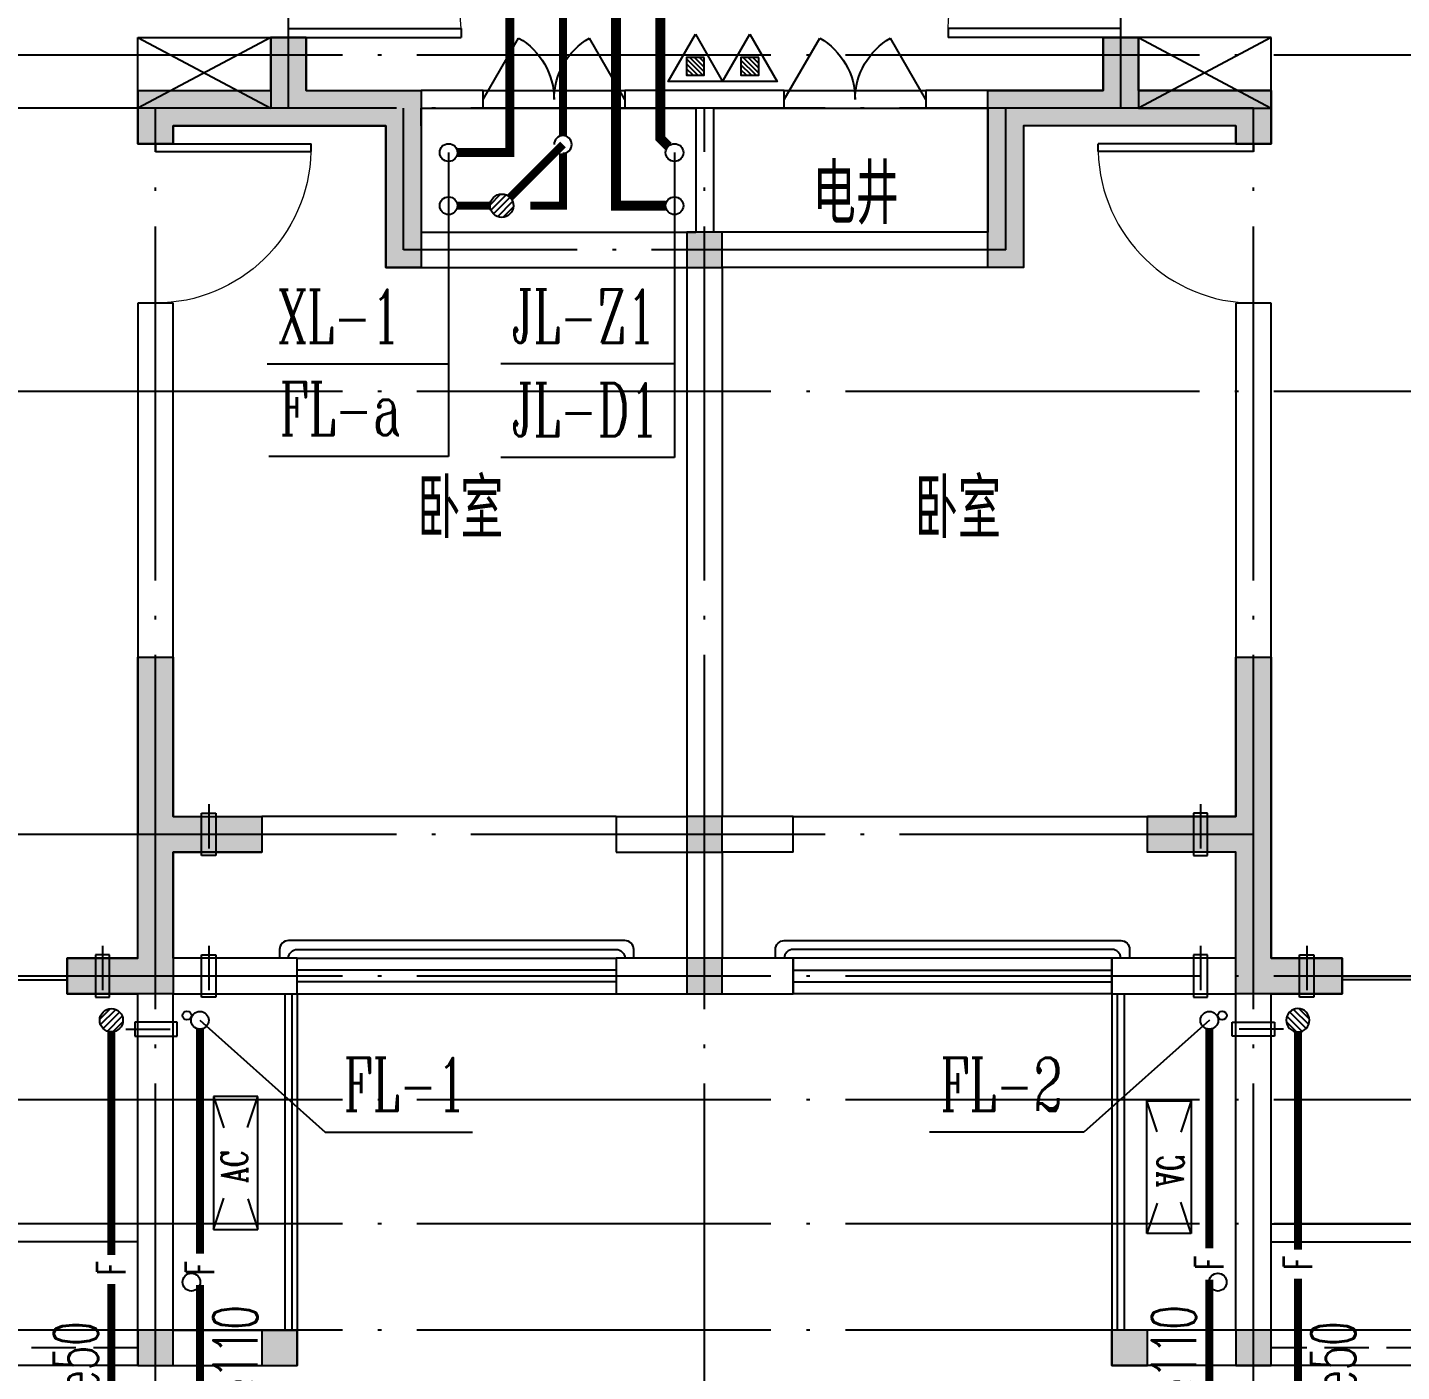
# Model space of a CAD drawing. Extents: x -287580 to -53108, y -522338 to -82629.
# Drawn here: x -245232 to -237474, y -347049 to -339459 of the extents above; entities that cross this region are included whole.
import ezdxf

# ---------------------------------------------------------------- set-up
doc = ezdxf.new("R2010")
doc.units = 0
doc.header["$LTSCALE"] = 1000
doc.header["$MEASUREMENT"] = 0
for name, pattern in [('__DASH', [0.35, 0.25, -0.1]), ('CONTINOUS', [0]), ('DASH', [0.35, 0.25, -0.1]), ('DOTE', [2.42, 2, -0.2, 0.02, -0.2])]:
    doc.linetypes.add(name, pattern=pattern)
for name, color, linetype in [('AXIS', 3, 'Continuous'), ('DIM_废水', 3, 'Continuous'), ('DIM_消防', 3, 'Continuous'), ('DIM_给水', 3, 'Continuous'), ('DOTE', 99, 'Continuous'), ('EQUIP_地漏', 7, 'Continuous'), ('EQUIP_消防', 1, 'Continuous'), ('kan', 146, 'Continuous'), ('KTIAO', 124, 'Continuous'), ('PIPE-废水', 31, 'Continuous'), ('PIPE-消防', 1, 'Continuous'), ('PIPE-给水', 3, 'Continuous'), ('PUB_TEXT', 7, 'Continuous'), ('TEXT_废水', 4, 'Continuous'), ('VPIPE-废水', 31, 'Continuous'), ('VPIPE-消防', 1, 'Continuous'), ('VPIPE-给水', 3, 'Continuous'), ('WALL', 9, 'Continuous'), ('WINDOW', 99, 'Continuous'), ('冷凝水管', 6, 'Continuous'), ('填充', 8, 'Continuous'), ('家具', 187, 'Continuous'), ('栏杆', 169, 'Continuous'), ('空调、空调洞', 66, 'Continuous'), ('表格', 157, 'Continuous')]:
    doc.layers.add(name, color=color, linetype=linetype)
doc.layers.add('RENDERING', color=125, linetype='Continuous', lineweight=13)
doc.styles.add('_ROMANC', font='romanc__.ttf', dxfattribs={"width": 0.700005})
doc.styles.add('_TWT_PIPEDN', font='SIMPLEX', dxfattribs={"width": 0.8, "height": 2.5, "bigfont": 'HZTXT'})
doc.styles.add('_TWT_PIPETEXT', font='SIMPLEX', dxfattribs={"width": 0.8, "height": 1.6, "bigfont": 'HZTXT'})
doc.styles.add('_TWT_SERIAL', font='COMPLEX', dxfattribs={"width": 0.8, "height": 3, "bigfont": 'HZTXT'})
doc.styles.add('DIM_FONT', font='simplex_.ttf', dxfattribs={"width": 0.7, "bigfont": 'GBCBIG'})
doc.styles.get("Standard").update_dxf_attribs({"font": 'gbenor.shx', "bigfont": 'gbcbig.shx'})

# ---------------------------------------------------------------- blocks, each defined once
blk = doc.blocks.new('90304092557924')
at = {"layer": 'KTIAO', "color": 99}
for p, q in [((-375, 125), (-198.2, 66.1)), ((-375, 125), (-375, -125)), ((375, 125), (-375, 125)), ((375, 125), (198.2, 66.1)), ((375, -125), (375, 125)), ((-202.8, -67.6), (-375, -125)), ((200.5, -66.8), (375, -125)), ((-375, -125), (375, -125))]:
    blk.add_line(p, q, dxfattribs=at)
at = {"layer": 'KTIAO', "color": 99, "style": '_ROMANC', "width": 0.7}
blk.add_text('AC', height=148.6, dxfattribs=at).set_placement((-112.6, -66.3))
at = {"layer": 'KTIAO', "color": 99, "style": 'DIM_FONT', "oblique": 0, "width": 0.6, "flags": 9}
for tag in ['XSIZE', 'YSIZE']:
    blk.add_attdef(tag, (-375, -125), '', height=0.5, dxfattribs=at)
blk = doc.blocks.new('A$C06D6341B')
at = {"layer": '空调、空调洞', "linetype": 'DASH'}
for p, q in [((40, 0), (40, 340)), ((80, 290), (0, 290)), ((0, 290), (0, 50)), ((80, 50), (80, 290)), ((0, 50), (80, 50))]:
    blk.add_line(p, q, dxfattribs=at)
blk = doc.blocks.new('A$C38123D1C')
at = {"layer": '填充'}
for points in [[(14900, 6400), (15100, 6400), (15100, 6200), (14900, 6200)], [(14900, 3100), (15100, 3100), (15100, 2900), (14900, 2900)], [(14900, 2300), (15100, 2300), (15100, 2100), (14900, 2100)], [(11800, 200), (12000, 200), (12000, 0), (11800, 0)], [(12500, 200), (12700, 200), (12700, 0), (12500, 0)], [(17300, 200), (17500, 200), (17500, 0), (17300, 0)], [(18000, 200), (18200, 200), (18200, 0), (18000, 0)]]:
    blk.add_hatch(color=256, dxfattribs=at).paths.add_polyline_path(points)
at = {"color": 6}
for points in [[(14900, 6400), (15100, 6400), (15100, 6200), (14900, 6200)], [(14900, 3100), (15100, 3100), (15100, 2900), (14900, 2900)], [(14900, 2300), (15100, 2300), (15100, 2100), (14900, 2100)], [(11800, 200), (12000, 200), (12000, 0), (11800, 0)], [(12500, 200), (12700, 200), (12700, 0), (12500, 0)], [(17300, 200), (17500, 200), (17500, 0), (17300, 0)], [(18000, 200), (18200, 200), (18200, 0), (18000, 0)]]:
    blk.add_lwpolyline(points, close=True, dxfattribs=at)
blk = doc.blocks.new('A$C21740D1F')
at = {"layer": '填充'}
h = blk.add_hatch(color=256, dxfattribs=at)
h.dxf.hatch_style = 1
h.paths.add_polyline_path([(48600, 16200), (48600, 15800), (49000, 15800), (49000, 16200)])
h.paths.add_polyline_path([(41200, 16200), (41200, 15800), (41600, 15800), (41600, 16200)])
h.paths.add_polyline_path([(18900, 15800), (18900, 16200), (18500, 16200), (18500, 15800)])
h.paths.add_polyline_path([(11500, 15800), (11500, 16200), (11100, 16200), (11100, 15800)])
h.paths.add_polyline_path([(57500, 3700), (57500, 3300), (57900, 3300), (57900, 3700)])
h.paths.add_polyline_path([(48600, 14100), (48600, 13700), (49000, 13700), (49000, 14100)])
h.paths.add_polyline_path([(44000, 14100), (44000, 13700), (44400, 13700), (44400, 14100)])
h.paths.add_polyline_path([(41200, 14100), (41200, 13700), (41600, 13700), (41600, 14100)])
h.paths.add_polyline_path([(32300, 3700), (32300, 3300), (32700, 3300), (32700, 3700)])
h.paths.add_polyline_path([(27800, 3300), (27800, 3700), (27400, 3700), (27400, 3300)])
h.paths.add_polyline_path([(18900, 13700), (18900, 14100), (18500, 14100), (18500, 13700)])
h.paths.add_polyline_path([(16100, 13700), (16100, 14100), (15700, 14100), (15700, 13700)])
h.paths.add_polyline_path([(11500, 13700), (11500, 14100), (11100, 14100), (11100, 13700)])
h.paths.add_polyline_path([(2600, 3300), (2600, 3700), (2200, 3700), (2200, 3300)])
h.paths.add_polyline_path([(47550, 10300), (47550, 8200.1), (47350, 8200.1), (47350, 10500), (47900, 10500), (47900, 10300)])
h.paths.add_polyline_path([(12750, 10500), (12750, 8200.1), (12550, 8200.1), (12550, 10300), (12200, 10300), (12200, 10500)])
h.paths.add_polyline_path([(7800, 0), (7300, 0), (7300, 2500), (7500, 2500), (7500, 200), (7800, 200)])
h.paths.add_polyline_path([(22700, 0), (22200, 0), (22200, 200), (22500, 200), (22500, 2500), (22700, 2500)])
h.paths.add_polyline_path([(37900, 0), (37400, 0), (37400, 2500), (37600, 2500), (37600, 200), (37900, 200)])
h.paths.add_polyline_path([(52800, 0), (52300, 0), (52300, 200), (52600, 200), (52600, 2500), (52800, 2500)])
h.paths.add_polyline_path([(56200, 0), (55550, 0), (55550, 200), (56000, 200), (56000, 2100), (56200, 2100)])
h.paths.add_polyline_path([(34650, 0), (34000, 0), (34000, 2100), (34200, 2100), (34200, 200), (34650, 200)])
h.paths.add_polyline_path([(26100, 0), (25450, 0), (25450, 200), (25900, 200), (25900, 2100), (26100, 2100)])
h.paths.add_polyline_path([(4550, 0), (3900, 0), (3900, 2100), (4100, 2100), (4100, 200), (4550, 200)])
h.paths.add_polyline_path([(500, 6500), (200, 6500), (200, 5000), (0, 5000), (0, 6700), (500, 6700)])
h.paths.add_polyline_path([(59900, 6500), (59600, 6500), (59600, 6700), (60100, 6700), (60100, 5000), (59900, 5000)])
h.paths.add_polyline_path([(60100, 1695), (60100, 0), (59400, 0), (59400, 200), (59900, 200), (59900, 1695)])
h.paths.add_polyline_path([(52800, 9800), (52800, 6700), (53350, 6700), (53350, 6500), (52600, 6500), (52600, 9800), (52600, 10300), (52300, 10300), (52300, 10500), (52800, 10500), (52800, 10000), (53150, 10000), (53150, 9800)])
h.paths.add_polyline_path([(37600, 10300), (37600, 9800), (37600, 6500), (36850, 6500), (36850, 6700), (37400, 6700), (37400, 9800), (37050, 9800), (37050, 10000), (37400, 10000), (37400, 10500), (37900, 10500), (37900, 10300)])
h.paths.add_polyline_path([(22700, 10500), (22700, 10000), (23050, 10000), (23050, 9800), (22700, 9800), (22700, 6700), (23250, 6700), (23250, 6500), (22500, 6500), (22500, 9800), (22500, 10300), (22200, 10300), (22200, 10500)])
h.paths.add_polyline_path([(7500, 9800), (7500, 6500), (6750, 6500), (6750, 6700), (7300, 6700), (7300, 9800), (6950, 9800), (6950, 10000), (7300, 10000), (7300, 10500), (7800, 10500), (7800, 10300), (7500, 10300)])
h.paths.add_polyline_path([(17250, 10300), (15450, 10300), (15450, 8900), (15250, 8900), (15250, 10500), (17450, 10500), (17450, 9900), (17250, 9900)])
h.paths.add_polyline_path([(42850, 10300), (42850, 9900), (42650, 9900), (42650, 10500), (44850, 10500), (44850, 8900), (44650, 8900), (44650, 10300)])
h.paths.add_polyline_path([(30000, 1800), (30000, 0), (29500, 0), (29500, 200), (29800, 200), (29800, 1800)])
h.paths.add_polyline_path([(30700, 6500), (30300, 6500), (30300, 4900), (30100, 4900), (30100, 6700), (30700, 6700)])
h.paths.add_polyline_path([(29800, 6500), (29400, 6500), (29400, 6700), (30000, 6700), (30000, 4900), (29800, 4900)])
h.paths.add_polyline_path([(30600, 0), (30100, 0), (30100, 1800), (30300, 1800), (30300, 200), (30600, 200)])
h.paths.add_polyline_path([(42100, 1900), (42100, 1000), (42600, 1000), (42600, 800), (42100, 800), (42100, 0), (41500, 0), (41500, 200), (41900, 200), (41900, 1000), (41900, 1900)])
h.paths.add_polyline_path([(48300, 1900), (48300, 1000), (48300, 200), (48700, 200), (48700, 0), (48100, 0), (48100, 800), (47600, 800), (47600, 1000), (48100, 1000), (48100, 1900)])
h.paths.add_polyline_path([(42850, 5400), (42850, 5100), (43500, 5100), (43500, 4100), (43300, 4100), (43300, 4900), (42650, 4900), (42100, 4900), (42100, 4800), (41900, 4800), (41900, 5100), (42650, 5100), (42650, 5400)])
h.paths.add_polyline_path([(47550, 5400), (47550, 5100), (48300, 5100), (48300, 4800), (48100, 4800), (48100, 4900), (47550, 4900), (46900, 4900), (46900, 4100), (46700, 4100), (46700, 5100), (47350, 5100), (47350, 5400)])
h.paths.add_polyline_path([(32950.1, 9800), (32500, 9800), (32500, 6700), (32899.9, 6700), (32899.9, 6500), (32300, 6500), (32300, 10000), (32950.1, 10000)])
h.paths.add_polyline_path([(57900, 10000), (57900, 6500), (57299.8, 6500), (57299.8, 6700), (57700, 6700), (57700, 9800), (57250, 9800), (57250, 10000)])
h.paths.add_polyline_path([(700, 0), (0, 0), (0, 1695), (200, 1695), (200, 200), (700, 200)])
h.paths.add_polyline_path([(18200, 1900), (18200, 1000), (18200, 200), (18600, 200), (18600, 0), (18000, 0), (18000, 800), (17500, 800), (17500, 1000), (18000, 1000), (18000, 1900)])
h.paths.add_polyline_path([(12000, 1900), (12000, 1000), (12500, 1000), (12500, 800), (12000, 800), (12000, 0), (11400, 0), (11400, 200), (11800, 200), (11800, 1000), (11800, 1900)])
h.paths.add_polyline_path([(17450, 5400), (17450, 5100), (18200, 5100), (18200, 4800), (18000, 4800), (18000, 4900), (17450, 4900), (16800, 4900), (16800, 4100), (16600, 4100), (16600, 5100), (17250, 5100), (17250, 5400)])
h.paths.add_polyline_path([(12750, 5400), (12750, 5100), (13400, 5100), (13400, 4100), (13200, 4100), (13200, 4900), (12550, 4900), (12000, 4900), (12000, 4800), (11800, 4800), (11800, 5100), (12550, 5100), (12550, 5400)])
h.paths.add_polyline_path([(27600, 9800), (27149.9, 9800), (27149.9, 10000), (27800, 10000), (27800, 6500), (27199.8, 6500), (27199.8, 6700), (27600, 6700)])
h.paths.add_polyline_path([(2400, 9800), (2400, 6700), (2800, 6700), (2800, 6500), (2200, 6500), (2200, 10000), (2850, 10000), (2850, 9800)])
at = {"color": 3}
for points in [[(12750, 5400), (12750, 5100), (13400, 5100), (13400, 4100), (13200, 4100), (13200, 4900), (12550, 4900), (12000, 4900), (12000, 4800), (11800, 4800), (11800, 5100), (12550, 5100), (12550, 5400)], [(17450, 5400), (17450, 5100), (18200, 5100), (18200, 4800), (18000, 4800), (18000, 4900), (17450, 4900), (16800, 4900), (16800, 4100), (16600, 4100), (16600, 5100), (17250, 5100), (17250, 5400)], [(12000, 1900), (12000, 1000), (12500, 1000), (12500, 800), (12000, 800), (12000, 0), (11400, 0), (11400, 200), (11800, 200), (11800, 1000), (11800, 1900)], [(18200, 1900), (18200, 1000), (18200, 200), (18600, 200), (18600, 0), (18000, 0), (18000, 800), (17500, 800), (17500, 1000), (18000, 1000), (18000, 1900)]]:
    blk.add_lwpolyline(points, close=True, dxfattribs=at)
blk = doc.blocks.new('$ATTACHMENT$00000214')
h = blk.add_hatch()
h.set_pattern_fill('ANSI31', color=256, scale=200, style=0)
h.set_pattern_definition([(45, (-38543.802, -6842.639), (-17.67767, 17.67767), [])])
h.paths.add_polyline_path([(-64.9, 1.9), (64.9, 1.9), (64.9, -127.9), (-64.9, -127.9)])
for points in [[(0, 171.8), (-198.4, -171.8), (198.4, -171.8)], [(-64.9, 1.9), (64.9, 1.9), (64.9, -127.9), (-64.9, -127.9)]]:
    blk.add_lwpolyline(points, close=True)
blk = doc.blocks.new('$TwtSys$00000141')
for p, q in [((-94, 8), (-10, 92)), ((-94, 8), (-10, 92)), ((-87, -35), (35, 87)), ((-87, -35), (35, 87)), ((-66, -66), (66, 66)), ((-66, -66), (66, 66)), ((-32, -87), (88, 33)), ((-32, -87), (88, 33)), ((11, -92), (92, -11)), ((11, -92), (92, -11))]:
    blk.add_line(p, q)
blk.add_circle((0, 0), 94)
blk.add_circle((0, 0), 94)
blk = doc.blocks.new('$DorLib2D$00000132')
at = {"color": 0, "linetype": 'Continuous'}
for p, q in [((-0.5, 0.1042), (-0.5, 0)), ((-0.1467, 0.1042), (-0.5, 0.1042)), ((-0.1467, 0), (-0.1467, 0.1042)), ((0.1467, 0.1042), (0.5, 0.1042)), ((0.1467, 0), (0.1467, 0.1042)), ((0.5, 0.1042), (0.5, 0)), ((-0.5, 0), (-0.1467, 0)), ((-0.1667, 0), (0.1667, 0)), ((-0.1667, -0.1042), (-0.1667, 0)), ((0.5, 0), (0.1467, 0)), ((0.1667, 0), (0.1667, -0.1042)), ((0.1667, -0.1042), (-0.1667, -0.1042))]:
    blk.add_line(p, q, dxfattribs=at)
blk = doc.blocks.new('$WINLIB2D$00000001')
at = {"color": 0}
for points in [[(-0.5, 0.5), (-0.5, -0.5)], [(-0.5, 0.5), (0.5, 0.5)], [(0.5, -0.5), (0.5, 0.5)], [(0.5, 0.1667), (-0.5, 0.1667)], [(0.5, -0.1667), (-0.5, -0.1667)], [(-0.5, -0.5), (0.5, -0.5)]]:
    blk.add_lwpolyline(points, dxfattribs=at)
blk = doc.blocks.new('$DorLib2D$00000231')
at = {"color": 0}
for p, q in [((-0.5, 0), (-0.25, 0.433)), ((0.5, 0), (0.25, 0.433))]:
    blk.add_line(p, q, dxfattribs=at)
for centre, start, end in [((-0.5, 0), 0, 60), ((0.5, 0), 120, 180)]:
    blk.add_arc(centre, 0.5, start, end, dxfattribs=at)
blk = doc.blocks.new('$DorLib2D$00000001')
for p, q in [((0.45, 0.975), (0.5, 0.975)), ((0.45, 0), (0.45, 0.975)), ((0.5, 0), (0.5, 0.975)), ((0.5, 0), (0.45, 0))]:
    blk.add_line(p, q)
at = {"lineweight": 13}
blk.add_arc((0.475, 0), 0.975, 91.46928, 180, dxfattribs=at)

msp = doc.modelspace()

# ---------------------------------------------------------------- hatches: boundary and pattern name
at = {"layer": 'PIPE-废水'}
for points in [[(-242208.8, -340465.8), (-242186.3, -340465.8), (-242186.3, -340488.3)], [(-242208.8, -340465.8), (-242208.8, -340488.3), (-242186.3, -340488.3)]]:
    msp.add_hatch(color=256, dxfattribs=at).paths.add_polyline_path(points)
at = {"layer": 'PIPE-消防'}
for points in [[(-242508.8, -340165.8), (-242483.8, -340165.8), (-242483.8, -340190.8)], [(-242508.8, -340165.8), (-242508.8, -340190.8), (-242483.8, -340190.8)]]:
    msp.add_hatch(color=256, dxfattribs=at).paths.add_polyline_path(points)
at = {"layer": 'PIPE-给水'}
for color, points in [(2, [(-241658.9, -340085.6), (-241678.4, -340105.1), (-241686.4, -340097)]), (2, [(-241658.9, -340085.6), (-241686.4, -340085.6), (-241686.4, -340097)]), (256, [(-241909.1, -340465.8), (-241936.6, -340465.8), (-241936.6, -340493.3)]), (256, [(-241909.1, -340465.8), (-241909.1, -340493.3), (-241936.6, -340493.3)])]:
    msp.add_hatch(color=color, dxfattribs=at).paths.add_polyline_path(points)

# ---------------------------------------------------------------- linework, layer by layer
at = {"color": 99}
for centre in [(-244306.5, -346544.2), (-238511.1, -346544.2)]:
    msp.add_circle(centre, 50, dxfattribs=at)
at = {"layer": 'AXIS'}
for p, q in [((-244608.8, -339915.6), (-245608.8, -339915.6)), ((-244508.8, -344015.6), (-245508.8, -344015.6))]:
    msp.add_line(p, q, dxfattribs=at)
at = {"layer": 'DIM_废水'}
for p, q in [((-242854.5, -340415.8), (-242854.5, -341881.5)), ((-242854.5, -340415.8), (-242854.5, -341881.5)), ((-242854.5, -341881.5), (-243869.5, -341881.5)), ((-242854.5, -341881.5), (-243869.5, -341881.5)), ((-244258.8, -345065.6), (-243550.5, -345697.6)), ((-238558.8, -345065.6), (-239267.1, -345697.6)), ((-243550.5, -345697.6), (-242720.1, -345697.6)), ((-239267.1, -345697.6), (-240138.4, -345697.6))]:
    msp.add_line(p, q, dxfattribs=at)
at = {"layer": 'DIM_消防'}
for p, q in [((-242854.5, -340165.8), (-242854.5, -341360.5)), ((-242854.5, -340165.8), (-242854.5, -341360.5)), ((-242854.5, -341360.5), (-243878.1, -341360.5)), ((-242854.5, -341360.5), (-243878.1, -341360.5))]:
    msp.add_line(p, q, dxfattribs=at)
at = {"layer": 'DIM_给水'}
for p, q in [((-241578.8, -340165.8), (-241578.8, -341359.5)), ((-241578.8, -340415.8), (-241578.8, -341888)), ((-241578.8, -340415.8), (-241578.8, -341888)), ((-241578.8, -341359.5), (-242559.4, -341359.5)), ((-241578.8, -341888), (-242559.4, -341888)), ((-241578.8, -341888), (-242559.4, -341888))]:
    msp.add_line(p, q, dxfattribs=at)
at = {"layer": 'DOTE', "linetype": 'DOTE'}
for p, q in [((-243758.8, -339915.6), (-243758.8, -327434.6)), ((-239058.8, -339915.6), (-239058.8, -327434.6)), ((-195054, -339615.6), (-257009.5, -339615.6, 0)), ((-244508.8, -347422.5), (-244508.8, -339915.6)), ((-238308.8, -339915.6), (-244508.8, -339915.6)), ((-243108.8, -340715.6), (-243108.8, -339915.6)), ((-241408.8, -347422.5), (-241408.8, -339915.6)), ((-239708.8, -340715.6), (-239708.8, -339915.6)), ((-238308.8, -347422.5), (-238308.8, -339915.6)), ((-239708.8, -340715.6), (-243108.8, -340715.6)), ((-195054, -341515.6), (-257009.5, -341515.6, 0)), ((-238308.8, -344015.6), (-244508.8, -344015.6)), ((-195054, -344815.6), (-257009.5, -344815.6)), ((-195054, -345515.6), (-257009.5, -345515.6)), ((-195054, -346215.6, 0), (-257009.5, -346215.6, 0)), ((-195054, -346815.6, 0), (-257009.5, -346815.6, 0))]:
    msp.add_line(p, q, dxfattribs=at)
at = {"layer": 'kan'}
for p, q in [((-243708.8, -344915.6), (-243708.8, -346815.6)), ((-239108.8, -344915.6), (-239108.8, -346815.6))]:
    msp.add_line(p, q, dxfattribs=at)
at = {"layer": 'kan', "color": 124, "elevation": 0}
for points in [[(-244608.8, -346215.6), (-252308.8, -346215.6), (-252308.8, -346215.6)], [(-238208.8, -346215.6), (-230508.8, -346215.6), (-230508.8, -346215.6)], [(-244608.8, -346315.6), (-252308.8, -346315.6)], [(-238208.8, -346315.6), (-230508.8, -346315.6)]]:
    msp.add_lwpolyline(points, dxfattribs=at)
at = {"layer": 'kan'}
for points in [[(-244608.8, -346815.6), (-249008.8, -346815.6)], [(-233808.8, -346815.6), (-238208.8, -346815.6)], [(-244608.8, -347015.6), (-249008.8, -347015.6)], [(-233808.8, -347015.6), (-238208.8, -347015.6)]]:
    msp.add_lwpolyline(points, dxfattribs=at)
at = {"layer": 'kan', "linetype": 'DASH'}
for points in [[(-244608.8, -346915.6), (-249008.8, -346915.6)], [(-233808.8, -346915.6), (-238208.8, -346915.6)]]:
    msp.add_lwpolyline(points, dxfattribs=at)
at = {"layer": 'PIPE-废水', "linetype": 'DASH', "const_width": 45}
for points in [[(-242208.8, -340070.1), (-242208.8, -338197.2)], [(-238558.8, -345115.6), (-238558.8, -346353)], [(-238058.8, -345131.4), (-238058.8, -346360.3)], [(-238058.8, -346523.7), (-238058.8, -348994.1)], [(-238558.8, -346531), (-238558.8, -348994.1)]]:
    msp.add_lwpolyline(points, dxfattribs=at)
at = {"layer": 'PIPE-废水', "const_width": 45}
for points in [[(-242508, -340419.2), (-242208.8, -340120.1)], [(-242208.8, -340465.8), (-242208.8, -340170.1)], [(-242804.5, -340465.8), (-242620.3, -340465.8)], [(-242392.5, -340465.8), (-242208.8, -340465.8)]]:
    msp.add_lwpolyline(points, dxfattribs=at)
at = {"layer": 'PIPE-废水', "linetype": '__DASH', "const_width": 45}
for points in [[(-244258.8, -345115.6), (-244258.8, -346383)], [(-244758.8, -345131.4), (-244758.8, -346390.3)], [(-244758.8, -346553.7), (-244758.8, -348994.1)], [(-244258.8, -346561), (-244258.8, -348994.1)]]:
    msp.add_lwpolyline(points, dxfattribs=at)
at = {"layer": 'PIPE-废水'}
msp.add_arc((-242208.8, -340120.1), 50, 270, 180, dxfattribs=at)
at = {"layer": 'PIPE-消防', "const_width": 50}
for points in [[(-242508.8, -340165.8), (-242508.8, -337112.9)], [(-242804.5, -340165.8), (-242508.8, -340165.8)]]:
    msp.add_lwpolyline(points, dxfattribs=at)
at = {"layer": 'PIPE-给水', "color": 2, "const_width": 55}
for points in [[(-241658.9, -340085.6), (-241658.9, -338222.6)], [(-241614.2, -340130.4), (-241658.9, -340085.6)]]:
    msp.add_lwpolyline(points, dxfattribs=at)
at = {"layer": 'PIPE-给水', "const_width": 55}
for points in [[(-241909.1, -340465.8), (-241909.1, -338319.6)], [(-241628.8, -340465.8), (-241909.1, -340465.8)]]:
    msp.add_lwpolyline(points, dxfattribs=at)
at = {"layer": 'VPIPE-废水'}
for centre in [(-242854.5, -340465.8), (-244258.8, -345065.6), (-238558.8, -345065.6)]:
    msp.add_circle(centre, 50, dxfattribs=at)
at = {"layer": 'VPIPE-消防'}
msp.add_circle((-242854.5, -340165.8), 50, dxfattribs=at)
at = {"layer": 'VPIPE-给水'}
for centre in [(-241578.8, -340165.8), (-241578.8, -340465.8)]:
    msp.add_circle(centre, 50, dxfattribs=at)
at = {"layer": 'WALL'}
for p, q in [((-243658.8, -339515.6), (-243858.8, -339515.6)), ((-243858.8, -339515.6), (-243858.8, -339815.6)), ((-243658.8, -339815.6), (-243658.8, -339515.6)), ((-238958.8, -339515.6), (-239158.8, -339515.6)), ((-239158.8, -339515.6), (-239158.8, -339815.6)), ((-238958.8, -339815.6), (-238958.8, -339515.6)), ((-244608.8, -339815.6), (-244608.8, -340115.6)), ((-244608.8, -339815.6), (-243858.8, -339815.6)), ((-243658.8, -339815.6), (-243108.8, -339815.6)), ((-243108.8, -339815.6), (-243008.8, -339815.6)), ((-242658.8, -339815.6), (-243008.8, -339815.6)), ((-242658.8, -339915.6), (-242658.8, -339815.6)), ((-241408.8, -339815.6), (-241858.8, -339815.6)), ((-241858.8, -339815.6), (-241858.8, -339915.6)), ((-240958.8, -339815.6), (-241408.8, -339815.6)), ((-240958.8, -339915.6), (-240958.8, -339815.6)), ((-239708.8, -339815.6), (-240158.8, -339815.6)), ((-240158.8, -339815.6), (-240158.8, -339915.6)), ((-239158.8, -339815.6), (-239708.8, -339815.6)), ((-238208.8, -339815.6), (-238958.8, -339815.6)), ((-238208.8, -340115.6), (-238208.8, -339815.6)), ((-243008.8, -339915.6), (-242658.8, -339915.6)), ((-243008.8, -340015.6), (-243008.8, -339915.6)), ((-241858.8, -339915.6), (-241458.8, -339915.6)), ((-241458.8, -339915.6), (-241458.8, -340615.6)), ((-241358.8, -339915.6), (-241358.8, -340615.6)), ((-241358.8, -339915.6), (-240958.8, -339915.6)), ((-240158.8, -339915.6), (-239808.8, -339915.6)), ((-239808.8, -339915.6), (-239808.8, -340615.6)), ((-244408.8, -340115.6), (-244408.8, -340015.6)), ((-244408.8, -340015.6), (-243758.8, -340015.6)), ((-243758.8, -340015.6), (-243208.8, -340015.6)), ((-243208.8, -340015.6), (-243208.8, -340815.6)), ((-243008.8, -340015.6), (-243008.8, -340615.6)), ((-243008.8, -340015.6), (-243008.8, -340015.6)), ((-239608.8, -340015.6), (-239608.8, -340815.6)), ((-239058.8, -340015.6), (-239608.8, -340015.6)), ((-238408.8, -340015.6), (-239058.8, -340015.6)), ((-238408.8, -340015.6), (-238408.8, -340115.6)), ((-244608.8, -340115.6), (-244408.8, -340115.6)), ((-238408.8, -340115.6), (-238208.8, -340115.6)), ((-243008.8, -340615.6), (-241458.8, -340615.6)), ((-239808.8, -340615.6), (-241358.8, -340615.6)), ((-243208.8, -340815.6), (-241508.8, -340815.6)), ((-241508.8, -340815.6), (-241508.8, -343915.6)), ((-239608.8, -340815.6), (-241308.8, -340815.6)), ((-241308.8, -340815.6), (-241308.8, -343915.6)), ((-244408.8, -341015.6), (-244608.8, -341015.6)), ((-244608.8, -341015.6), (-244608.8, -344015.6)), ((-244408.8, -343915.6), (-244408.8, -341015.6)), ((-238208.8, -341015.6), (-238408.8, -341015.6)), ((-238408.8, -341015.6), (-238408.8, -343915.6)), ((-238208.8, -344015.6), (-238208.8, -341015.6)), ((-244408.8, -343915.6), (-243908.8, -343915.6)), ((-243908.8, -343915.6), (-243908.8, -344115.6)), ((-241908.8, -343915.6), (-241508.8, -343915.6)), ((-241908.8, -343915.6), (-241908.8, -344115.6)), ((-240908.8, -343915.6), (-241308.8, -343915.6)), ((-240908.8, -344115.6), (-240908.8, -343915.6)), ((-238408.8, -343915.6), (-238908.8, -343915.6)), ((-238908.8, -344115.6), (-238908.8, -343915.6)), ((-244608.8, -344715.6), (-244608.8, -344015.6)), ((-238208.8, -344715.6), (-238208.8, -344015.6)), ((-244408.8, -344115.6), (-243908.8, -344115.6)), ((-244408.8, -344715.6), (-244408.8, -344115.6)), ((-241908.8, -344115.6), (-241508.8, -344115.6)), ((-241508.8, -344115.6), (-241508.8, -344715.6)), ((-241308.8, -344115.6), (-241308.8, -344715.6)), ((-240908.8, -344115.6), (-241308.8, -344115.6)), ((-238408.8, -344115.6), (-238908.8, -344115.6)), ((-238408.8, -344715.6), (-238408.8, -344115.6)), ((-244608.8, -344715.6), (-245008.8, -344715.6)), ((-245008.8, -344715.6), (-245008.8, -344915.6)), ((-243708.8, -344715.6), (-244408.8, -344715.6)), ((-243708.8, -344915.6), (-243708.8, -344715.6)), ((-241508.8, -344715.6), (-241908.8, -344715.6)), ((-241908.8, -344715.6), (-241908.8, -344915.6)), ((-240908.8, -344715.6), (-241308.8, -344715.6)), ((-240908.8, -344915.6), (-240908.8, -344715.6)), ((-238408.8, -344715.6), (-239108.8, -344715.6)), ((-239108.8, -344715.6), (-239108.8, -344915.6)), ((-237808.8, -344715.6), (-238208.8, -344715.6)), ((-237808.8, -344915.6), (-237808.8, -344715.6)), ((-245008.8, -344915.6), (-244608.8, -344915.6)), ((-244608.8, -347015.6), (-244608.8, -344915.6)), ((-244408.8, -344915.6), (-243708.8, -344915.6)), ((-244408.8, -346815.6), (-244408.8, -344915.6)), ((-241908.8, -344915.6), (-241408.8, -344915.6)), ((-241408.8, -344915.6), (-240908.8, -344915.6)), ((-239108.8, -344915.6), (-238408.8, -344915.6)), ((-238408.8, -346815.6), (-238408.8, -344915.6)), ((-238208.8, -344915.6), (-237808.8, -344915.6)), ((-238208.8, -347015.6), (-238208.8, -344915.6)), ((-244408.8, -346815.6), (-243708.8, -346815.6)), ((-243708.8, -346815.6), (-243708.8, -347015.6)), ((-238408.8, -346815.6), (-239108.8, -346815.6)), ((-239108.8, -347015.6), (-239108.8, -346815.6)), ((-244608.8, -347015.6), (-243708.8, -347015.6)), ((-238208.8, -347015.6), (-239108.8, -347015.6))]:
    msp.add_line(p, q, dxfattribs=at)
at = {"layer": 'WINDOW'}
for p, q in [((-242658.8, -339815.6, 0), (-241858.8, -339815.6, 0)), ((-240958.8, -339815.6, 0), (-240158.8, -339815.6, 0)), ((-242658.8, -339915.6, 0), (-241858.8, -339915.6, 0)), ((-240958.8, -339915.6, 0), (-240158.8, -339915.6, 0)), ((-241908.8, -343915.6), (-243908.8, -343915.6)), ((-240908.8, -343915.6), (-238908.8, -343915.6))]:
    msp.add_line(p, q, dxfattribs=at)
at = {"layer": '冷凝水管'}
for centre in [(-244331.8, -345038.5, -76423.5), (-238485.8, -345038.5, -76423.5)]:
    msp.add_circle(centre, 25, dxfattribs=at)
at = {"layer": '家具'}
for points in [[(-244608.8, -339515.6), (-243858.8, -339515.6), (-243858.8, -339915.6), (-244608.8, -339915.6)], [(-238208.8, -339515.6), (-238958.8, -339515.6), (-238958.8, -339915.6), (-238208.8, -339915.6)]]:
    msp.add_lwpolyline(points, close=True, dxfattribs=at)
for points in [[(-243858.8, -339515.6), (-244608.8, -339915.6)], [(-244608.8, -339515.6), (-243858.8, -339915.6)], [(-238958.8, -339515.6), (-238208.8, -339915.6)], [(-238208.8, -339515.6), (-238958.8, -339915.6)]]:
    msp.add_lwpolyline(points, dxfattribs=at)
at = {"layer": '栏杆'}
for p, q in [((-243778.8, -344915.6), (-243778.8, -346815.6)), ((-243738.8, -344915.6), (-243738.8, -346815.6)), ((-239078.8, -344915.6), (-239078.8, -346815.6)), ((-239038.8, -344915.6), (-239038.8, -346815.6))]:
    msp.add_line(p, q, dxfattribs=at)
for points in [[(-241808.8, -344715.6), (-241808.8, -344665.6, 0.414214), (-241858.8, -344615.6), (-243758.8, -344615.6, 0.414214), (-243808.8, -344665.6), (-243808.8, -344715.6)], [(-241008.8, -344715.6), (-241008.8, -344665.6, -0.414214), (-240958.8, -344615.6), (-239058.8, -344615.6, -0.414214), (-239008.8, -344665.6), (-239008.8, -344715.6)], [(-243758.8, -344715.6), (-243758.8, -344715.6, -0.414214), (-243708.8, -344665.6), (-241908.8, -344665.6, -0.414214), (-241858.8, -344715.6), (-241858.8, -344715.6)], [(-239058.8, -344715.6), (-239058.8, -344715.6, 0.414214), (-239108.8, -344665.6), (-240908.8, -344665.6, 0.414214), (-240958.8, -344715.6), (-240958.8, -344715.6)]]:
    msp.add_lwpolyline(points, format="xyb", dxfattribs=at)

# ---------------------------------------------------------------- block references
at = {"layer": 'EQUIP_地漏', "xscale": 0.7, "yscale": 0.7, "zscale": 0.7}
for p in [(-242554.5, -340465.8), (-244758.8, -345065.6)]:
    msp.add_blockref('$TwtSys$00000141', p, dxfattribs=at)
at = {"layer": 'EQUIP_地漏', "xscale": 0.7, "yscale": -0.7, "zscale": 0.7, "rotation": 179.9999999999952}
msp.add_blockref('$TwtSys$00000141', (-238058.8, -345065.6), dxfattribs=at)
at = {"layer": 'EQUIP_消防', "linetype": 'CONTINOUS', "xscale": 0.77625, "yscale": -0.77625, "zscale": 0.77625, "rotation": 180}
for p in [(-241461, -339630.3), (-241153, -339630.3)]:
    msp.add_blockref('$ATTACHMENT$00000214', p, dxfattribs=at)
at = {"layer": 'RENDERING', "rotation": 90}
msp.add_blockref('90304092557924', (-244056.6, -345871.1), dxfattribs=at)
at = {"layer": 'RENDERING', "xscale": -1, "rotation": 270}
msp.add_blockref('90304092557924', (-238786, -345895.1), dxfattribs=at)
at = {"layer": 'WINDOW'}
for name, p, xscale, yscale, zscale, rotation in [('$DorLib2D$00000001', (-243758.8, -339015.6), 1000, 1000, 1000, 270), ('$DorLib2D$00000001', (-239058.8, -339015.6), 1000, -1000, 1000, 270), ('$DorLib2D$00000231', (-242258.8, -339865.6), -800, 800, -800, 359.9999999999875), ('$DorLib2D$00000231', (-240558.8, -339865.6), -800, 800, -800, 359.9999999999882), ('$DorLib2D$00000001', (-244508.8, -340565.6), 900, -900, 900, 90.0000000000358), ('$DorLib2D$00000001', (-238308.8, -340565.6), 900, 900, 900, 90), ('$WINLIB2D$00000001', (-242808.8, -344815.6), -1800, 200, -1800, 180), ('$DorLib2D$00000132', (-236008.8, -344815.6), 3600, 200, 3600, 180)]:
    msp.add_blockref(name, p, dxfattribs=dict(at, xscale=xscale, yscale=yscale, zscale=zscale, rotation=rotation))
at = {"layer": 'WINDOW', "yscale": -200}
for name, p, xscale, zscale in [('$WINLIB2D$00000001', (-240008.8, -344815.6), -1800, -1800), ('$DorLib2D$00000132', (-246808.8, -344815.6), 3600, 3600)]:
    msp.add_blockref(name, p, dxfattribs=dict(at, xscale=xscale, zscale=zscale))
at = {"layer": '空调、空调洞', "xscale": -1}
for p, rotation in [((-244248.8, -343845.6, -76423.5), 180), ((-244248.8, -344645.6, -76423.5), 180), ((-238048.8, -344645.6, -76423.5), 180), ((-238140.8, -345075.6, -76423.5), 90)]:
    msp.add_blockref('A$C06D6341B', p, dxfattribs=dict(at, rotation=rotation))
at = {"layer": '空调、空调洞'}
for p, rotation in [((-238568.8, -343845.6, -76423.5), 180.0000000000046), ((-244768.8, -344645.6, -76423.5), 180), ((-238568.8, -344645.6, -76423.5), 180.0000000000046), ((-244676.8, -345075.6, -76423.5), 270)]:
    msp.add_blockref('A$C06D6341B', p, dxfattribs=dict(at, rotation=rotation))
at = {"layer": '表格'}
msp.add_blockref('A$C21740D1F', (-256408.8, -344915.6), dxfattribs=at)
at = {"layer": '表格', "xscale": -1}
msp.add_blockref('A$C38123D1C', (-226408.8, -347015.6), dxfattribs=at)

# ---------------------------------------------------------------- texts
at = {"layer": 'DIM_废水', "color": 7, "style": '_TWT_SERIAL', "width": 0.64}
for s, p in [('FL-a', (-243809.5, -341761.5)), ('FL-a', (-243809.5, -341761.5)), ('FL-1', (-243447.5, -345577.6)), ('FL-2', (-240078.4, -345577.6))]:
    msp.add_text(s, height=300, dxfattribs=at).set_placement(p)
at = {"layer": 'DIM_消防', "color": 7, "style": '_TWT_SERIAL', "width": 0.64}
msp.add_text('XL-1', height=300, dxfattribs=at).set_placement((-243818.1, -341240.5))
msp.add_text('XL-1', height=300, dxfattribs=at).set_placement((-243818.1, -341240.5))
at = {"layer": 'DIM_给水', "color": 7, "style": '_TWT_SERIAL', "width": 0.64}
for s, p in [('JL-Z1', (-242499.4, -341239.5)), ('JL-D1', (-242499.4, -341768)), ('JL-D1', (-242499.4, -341768))]:
    msp.add_text(s, height=300, dxfattribs=at).set_placement(p)
at = {"layer": 'PUB_TEXT'}
for s, p in [('电井', (-240798.3, -340569.3)), ('卧室', (-243031.3, -342345, 0)), ('卧室', (-240221.9, -342345, 0))]:
    msp.add_text(s, height=337.59, dxfattribs=at).set_placement(p)
at = {"layer": 'TEXT_废水', "style": '_TWT_PIPETEXT', "width": 0.64}
for p in [(-238478.8, -346473.7), (-237978.8, -346473.7), (-244678.8, -346503.7), (-244178.8, -346503.7)]:
    msp.add_text('F', height=160, rotation=90, dxfattribs=at).set_placement(p)
at = {"layer": 'TEXT_废水', "linetype": '__DASH', "style": '_TWT_PIPEDN', "width": 0.64}
for s, p in [('De110', (-243933.8, -347353.6)), ('De50', (-244833.8, -347307.9))]:
    msp.add_text(s, height=250, rotation=90, dxfattribs=at).set_placement(p)
at = {"layer": 'TEXT_废水', "linetype": 'DASH', "style": '_TWT_PIPEDN', "width": 0.64}
for s, p in [('De110', (-238633.8, -347353.6)), ('De50', (-237733.8, -347307.9))]:
    msp.add_text(s, height=250, rotation=90, dxfattribs=at).set_placement(p)

doc.saveas('drawing.dxf')
